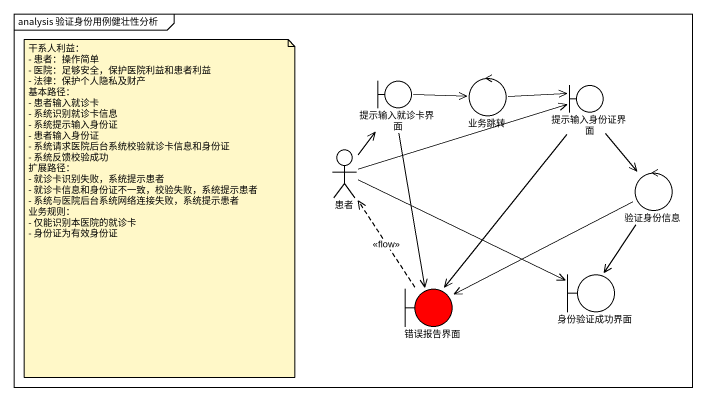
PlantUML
@startuml
mainframe analysis 验证身份用例健壮性分析
boundary 提示输入就诊卡界面
control 业务跳转
boundary 提示输入身份证界面
actor 患者
control 验证身份信息
boundary 身份验证成功界面
boundary 错误报告界面 #FF0000
提示输入就诊卡界面 -right-> 业务跳转
提示输入就诊卡界面 --> 错误报告界面
业务跳转 -right-> 提示输入身份证界面
提示输入身份证界面 --> 验证身份信息
提示输入身份证界面 --> 错误报告界面
患者 -up-> 提示输入就诊卡界面
患者 -right-> 提示输入身份证界面
患者 -right-> 身份验证成功界面
验证身份信息 --> 身份验证成功界面
验证身份信息 -left-> 错误报告界面
错误报告界面 .up.> 患者 : <<flow>>
note as N1
  干系人利益：
  - 患者：操作简单
  - 医院：足够安全，保护医院利益和患者利益
  - 法律：保护个人隐私及财产
  基本路径：
  - 患者输入就诊卡
  - 系统识别就诊卡信息
  - 系统提示输入身份证
  - 患者输入身份证
  - 系统请求医院后台系统校验就诊卡信息和身份证
  - 系统反馈校验成功
  扩展路径：
  - 就诊卡识别失败，系统提示患者
  - 就诊卡信息和身份证不一致，校验失败，系统提示患者
  - 系统与医院后台系统网络连接失败，系统提示患者
  业务规则：
  - 仅能识别本医院的就诊卡
  - 身份证为有效身份证
end note
@enduml
